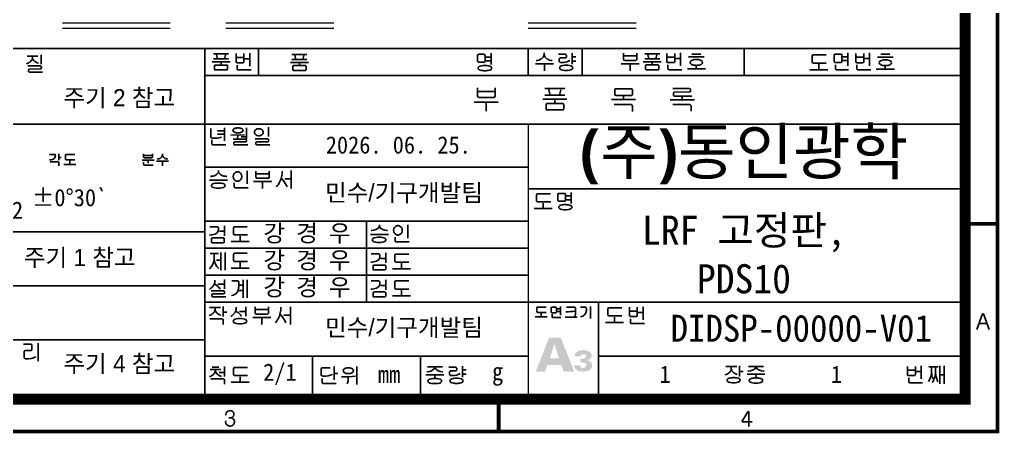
# Model space of a CAD drawing. Header units: millimetres. Extents: x 20 to 420, y 20 to 297.
# Drawn here: x 238.7 to 420.4, y 19.6 to 96.4 of the extents above; entities that cross this region are included whole.
import ezdxf

# ---------------------------------------------------------------- set-up
doc = ezdxf.new("R2010")
doc.units = ezdxf.units.MM
doc.layers.get('0').update_dxf_attribs({"color": 6})
doc.layers.add('0 @ 1', color=6, linetype='Continuous')
doc.layers.add('DIM', color=2, linetype='Continuous', lineweight=9)
doc.styles.get("Standard").update_dxf_attribs({"font": '', "height": 3.2})
doc.styles.add('굴림', font='', dxfattribs={"height": 3.2})
doc.styles.get('Standard').set_extended_font_data('GulimChe')
doc.styles.get('굴림').set_extended_font_data('GulimChe')

# ---------------------------------------------------------------- blocks, each defined once
blk = doc.blocks.new('A-3_규격도면_동인광학')
h = blk.add_hatch(color=256)
h.paths.add_polyline_path([(319.01, 17.42), (316.86, 17.42), (314.37, 11.09), (316.12, 11.09), (316.54, 12.31), (319.11, 12.31), (319.57, 11.09), (321.53, 11.09)])
h.paths.add_polyline_path([(318.69, 13.55), (316.99, 13.55), (317.84, 16.2), (317.87, 16.2)], flags=16)
blk.add_hatch(color=256).paths.add_polyline_path([(324.07, 13.26), (324.15, 13.31), (324.26, 13.36), (324.37, 13.42), (324.45, 13.5), (324.52, 13.58), (324.6, 13.68), (324.66, 13.76), (324.71, 13.87), (324.74, 14), (324.74, 14.11), (324.74, 14.24), (324.71, 14.37), (324.66, 14.48), (324.6, 14.56), (324.52, 14.66), (324.42, 14.74), (324.31, 14.82), (324.21, 14.87), (324.07, 14.93), (323.97, 14.98), (323.84, 15.01), (323.7, 15.03), (323.57, 15.06), (323.44, 15.06), (323.3, 15.09), (323.17, 15.09), (323.04, 15.09), (322.93, 15.06), (322.8, 15.06), (322.69, 15.03), (322.59, 15.01), (322.48, 14.98), (322.38, 14.95), (322.3, 14.93), (322.14, 14.85), (321.98, 14.74), (321.87, 14.61), (321.77, 14.5), (321.69, 14.37), (321.63, 14.24), (321.58, 14.11), (321.58, 13.95), (322.69, 13.95), (322.69, 14.03), (322.75, 14.11), (322.77, 14.19), (322.85, 14.24), (322.91, 14.26), (322.99, 14.32), (323.07, 14.34), (323.17, 14.34), (323.28, 14.34), (323.38, 14.32), (323.46, 14.29), (323.54, 14.26), (323.62, 14.21), (323.68, 14.13), (323.7, 14.08), (323.7, 14), (323.68, 13.89), (323.65, 13.81), (323.6, 13.73), (323.54, 13.68), (323.49, 13.65), (323.41, 13.6), (323.33, 13.58), (323.25, 13.55), (323.15, 13.52), (323.04, 13.52), (322.91, 13.52), (322.77, 13.52), (322.75, 13.52), (322.69, 13.52), (322.67, 13.52), (322.62, 13.52), (322.62, 12.81), (322.88, 12.81), (323.09, 12.81), (323.25, 12.78), (323.41, 12.75), (323.54, 12.73), (323.65, 12.65), (323.7, 12.57), (323.76, 12.43), (323.76, 12.28), (323.76, 12.17), (323.7, 12.09), (323.65, 12.01), (323.57, 11.93), (323.49, 11.85), (323.38, 11.82), (323.25, 11.77), (323.15, 11.77), (323.04, 11.77), (322.93, 11.8), (322.83, 11.85), (322.75, 11.9), (322.67, 11.98), (322.64, 12.09), (322.59, 12.17), (322.59, 12.28), (321.48, 12.28), (321.5, 12.09), (321.58, 11.9), (321.63, 11.75), (321.74, 11.59), (321.87, 11.48), (322.01, 11.37), (322.16, 11.27), (322.32, 11.19), (322.4, 11.19), (322.51, 11.16), (322.62, 11.16), (322.72, 11.14), (322.83, 11.14), (322.96, 11.11), (323.07, 11.11), (323.2, 11.11), (323.38, 11.11), (323.54, 11.14), (323.7, 11.16), (323.86, 11.19), (324.02, 11.24), (324.15, 11.27), (324.26, 11.32), (324.39, 11.4), (324.41, 11.41), (324.68, 11.68), (324.71, 11.75), (324.76, 11.85), (324.79, 11.96), (324.82, 12.09), (324.82, 12.22), (324.79, 12.41), (324.76, 12.59), (324.68, 12.75), (324.58, 12.89), (324.45, 13.02), (324.29, 13.1), (324.1, 13.18), (323.89, 13.2), (323.89, 13.23), (323.97, 13.23)])
for p, q in [((263, 71), (263, 66)), ((313, 71), (313, 66)), ((323, 71), (323, 66)), ((353, 71), (353, 66)), ((220.05, 69.62), (222.07, 69.62)), ((221.06, 69.62), (221.06, 69.31)), ((221.06, 69.62), (221.06, 69.31)), ((222.7, 69.82), (222.7, 68.1)), ((254.63, 70.03), (257.41, 70.03)), ((254.63, 69.08), (257.41, 69.08)), ((255.18, 69.87), (255.36, 69.08)), ((256.86, 69.86), (256.68, 69.08)), ((258.81, 70.08), (258.81, 68.55)), ((258.81, 69.38), (260.27, 69.38)), ((260.27, 68.59), (260.27, 70.08)), ((260.46, 69.12), (261.35, 69.12)), ((261.35, 70.18), (261.35, 67.76)), ((269.17, 69.92), (271.96, 69.92)), ((269.73, 69.77), (269.9, 68.98)), ((271.4, 69.75), (271.22, 68.98)), ((303.55, 69.75), (303.55, 68.69)), ((304.81, 69.94), (303.76, 69.94)), ((305, 68.69), (305, 69.72)), ((305.17, 69.44), (306.1, 69.44)), ((306.1, 70.16), (306.1, 68.04)), ((315.95, 70.2), (315.95, 70.02)), ((315.95, 70.02), (315.95, 70.2)), ((318.6, 69.97), (319.82, 69.97)), ((318.74, 69.12), (318.74, 68.69)), ((319.86, 69.29), (318.97, 69.29)), ((320.09, 69.78), (320.09, 69.51)), ((321.12, 70.15), (321.12, 68.1)), ((321.79, 69.45), (321.12, 69.45)), ((330.65, 70.14), (330.65, 69.02)), ((330.65, 69.63), (333.13, 69.63)), ((333.13, 69.07), (333.13, 70.15)), ((334.59, 70.04), (337.37, 70.04)), ((334.59, 69.1), (337.37, 69.1)), ((335.14, 69.89), (335.32, 69.1)), ((336.81, 69.87), (336.64, 69.1)), ((338.68, 70.1), (338.68, 68.57)), ((338.68, 69.41), (340.15, 69.41)), ((340.15, 68.61), (340.15, 70.1)), ((340.34, 69.15), (341.23, 69.15)), ((341.23, 70.2), (341.23, 67.78)), ((342.71, 69.48), (345.62, 69.48)), ((343.33, 70), (344.99, 70)), ((365.62, 69.61), (365.62, 68.55)), ((368.21, 69.82), (365.84, 69.82)), ((369.71, 69.81), (369.71, 68.62)), ((370.97, 69.99), (369.92, 69.99)), ((371.16, 68.62), (371.16, 69.77)), ((371.33, 69.5), (372.26, 69.5)), ((372.26, 70.21), (372.26, 67.78)), ((373.72, 70.09), (373.72, 68.57)), ((373.72, 69.4), (375.19, 69.4)), ((375.19, 68.61), (375.19, 70.1)), ((375.37, 69.14), (376.27, 69.14)), ((376.27, 70.19), (376.27, 67.78)), ((377.75, 69.43), (380.66, 69.43)), ((378.37, 69.96), (380.03, 69.96)), ((220.23, 67.78), (222.52, 67.78)), ((222.51, 67.23), (220.5, 67.21)), ((254.35, 68.55), (257.7, 68.55)), ((254.79, 67.81), (254.79, 67.2)), ((257.08, 67.96), (254.97, 67.96)), ((256.02, 68.55), (256.02, 67.96)), ((257.25, 67.26), (257.25, 67.81)), ((259.01, 68.38), (260.1, 68.38)), ((259.02, 67.96), (259.02, 67.2)), ((268.89, 68.45), (272.24, 68.45)), ((269.17, 68.98), (271.96, 68.98)), ((269.33, 67.71), (269.33, 67.1)), ((271.62, 67.86), (269.52, 67.86)), ((270.56, 68.45), (270.56, 67.86)), ((271.8, 67.15), (271.8, 67.71)), ((303.75, 68.5), (304.79, 68.5)), ((305.18, 68.71), (306.1, 68.71)), ((314.31, 68.15), (317.66, 68.15)), ((315.98, 68.15), (315.98, 66.86)), ((318.92, 68.45), (319.25, 68.44)), ((321.12, 68.68), (321.79, 68.68)), ((321.79, 68.68), (321.12, 68.68)), ((330.21, 68.16), (333.57, 68.16)), ((330.87, 68.82), (332.93, 68.82)), ((331.89, 68.16), (331.89, 66.88)), ((334.31, 68.56), (337.66, 68.56)), ((334.75, 67.82), (334.75, 67.21)), ((337.04, 67.97), (334.93, 67.97)), ((335.98, 68.56), (335.98, 67.97)), ((337.21, 67.27), (337.21, 67.82)), ((338.89, 68.4), (339.97, 68.4)), ((338.9, 67.98), (338.9, 67.22)), ((342.5, 67.24), (345.83, 67.24)), ((344.02, 68.98), (344.15, 68.98)), ((344.15, 67.89), (344.02, 67.89)), ((344.15, 68.98), (344.29, 68.98)), ((344.29, 67.89), (344.15, 67.89)), ((344.15, 67.89), (344.15, 67.24)), ((365.86, 68.32), (368.25, 68.32)), ((366.86, 68.12), (366.86, 67.08)), ((369.91, 68.42), (370.95, 68.42)), ((369.93, 68.01), (369.93, 67.28)), ((371.34, 68.77), (372.26, 68.77)), ((373.92, 68.39), (375.01, 68.39)), ((373.94, 67.97), (373.94, 67.22)), ((379.05, 68.94), (379.19, 68.94)), ((379.19, 67.85), (379.05, 67.85)), ((379.19, 68.94), (379.33, 68.94)), ((379.33, 67.85), (379.19, 67.85)), ((379.19, 67.85), (379.19, 67.19)), ((220.35, 67.05), (220.35, 66.78)), ((220.56, 66.63), (222.91, 66.63)), ((253, 66), (393, 66)), ((255.02, 67.05), (257.08, 67.05)), ((259.22, 67.05), (261.6, 67.05)), ((269.57, 66.95), (271.62, 66.95)), ((334.98, 67.07), (337.04, 67.07)), ((339.1, 67.07), (341.48, 67.07)), ((365.2, 67.08), (368.53, 67.08)), ((370.18, 67.07), (372.36, 67.07)), ((374.13, 67.07), (376.52, 67.07)), ((377.53, 67.19), (380.87, 67.19)), ((303.56, 63.72), (303.56, 62.23)), ((306.86, 62.29), (306.86, 63.73)), ((316.07, 63.6), (319.78, 63.6)), ((339.77, 63.62), (342.83, 63.62)), ((303.56, 63.04), (306.86, 63.04)), ((303.84, 61.96), (306.6, 61.96)), ((316.07, 62.34), (319.78, 62.34)), ((316.8, 63.39), (317.04, 62.34)), ((319.04, 63.37), (318.8, 62.34)), ((329.02, 62.53), (329.02, 63.34)), ((332.07, 62.33), (329.26, 62.33)), ((329.33, 63.54), (332.07, 63.54)), ((330.66, 61.54), (330.66, 62.33)), ((332.31, 63.27), (332.31, 62.53)), ((339.93, 62.72), (339.93, 62.36)), ((342.81, 62.96), (340.13, 62.94)), ((340.22, 62.16), (343.35, 62.16)), ((341.55, 61.52), (341.55, 62.31)), ((302.97, 61.08), (307.44, 61.08)), ((305.2, 61.08), (305.2, 59.38)), ((315.7, 61.63), (320.16, 61.63)), ((316.28, 60.64), (316.28, 59.83)), ((319.33, 60.84), (316.52, 60.84)), ((317.92, 61.63), (317.92, 60.84)), ((319.57, 59.9), (319.57, 60.64)), ((328.43, 61.54), (332.9, 61.54)), ((328.91, 60.65), (332.01, 60.65)), ((332.29, 60.35), (332.29, 59.33)), ((339.33, 61.52), (343.79, 61.52)), ((339.8, 60.64), (342.91, 60.64)), ((343.18, 60.34), (343.18, 59.38)), ((316.59, 59.63), (319.33, 59.63)), ((256.66, 56.32), (256.66, 53.9)), ((264.84, 56.44), (264.84, 54.71)), ((254.12, 56.2), (254.12, 54.67)), ((255.36, 55.74), (256.66, 55.74)), ((255.36, 55.11), (256.66, 55.11)), ((257.87, 54.92), (260.36, 54.99)), ((259.13, 54.95), (259.14, 54.71)), ((260.75, 54.67), (259.74, 54.67)), ((260.75, 54.29), (260.75, 56.32)), ((260.75, 56.32), (260.75, 54.29)), ((254.33, 54.43), (254.5, 54.41)), ((254.33, 54.09), (254.33, 53.33)), ((254.53, 53.18), (256.91, 53.18)), ((258.29, 54.2), (260.59, 54.2)), ((258.41, 53.55), (258.41, 53.28)), ((260.57, 53.73), (258.56, 53.72)), ((258.63, 53.13), (260.97, 53.13)), ((262.37, 54.28), (264.67, 54.28)), ((262.5, 53.55), (262.5, 53.28)), ((264.66, 53.73), (262.65, 53.72)), ((262.71, 53.13), (265.06, 53.13)), ((224.24, 51.39), (225.17, 51.39)), ((225.3, 51.25), (225.3, 51.02)), ((225.97, 51.51), (225.97, 50.3)), ((227.17, 51.22), (227.17, 50.52)), ((228.89, 51.37), (227.31, 51.37)), ((241.67, 51.46), (241.67, 50.89)), ((241.67, 51.15), (243.32, 51.15)), ((243.32, 50.94), (243.32, 51.46)), ((245.16, 51.47), (245.16, 51.35)), ((245.16, 51.35), (245.16, 51.47)), ((224.35, 50), (225.83, 50)), ((225.97, 50.8), (226.41, 50.8)), ((225.98, 49.89), (225.98, 49.29)), ((226.89, 49.54), (229.11, 49.54)), ((227.33, 50.37), (228.92, 50.37)), ((227.99, 50.23), (227.99, 49.54)), ((241.38, 50.33), (243.6, 50.33)), ((241.67, 49.96), (241.67, 49.52)), ((241.83, 50.76), (243.16, 50.76)), ((241.84, 49.39), (243.42, 49.39)), ((242.49, 50.33), (242.49, 49.76)), ((244.07, 50.1), (246.3, 50.1)), ((245.18, 50.1), (245.18, 49.24)), ((253, 49), (313, 49)), ((254.06, 47.31), (254.17, 47.31)), ((255.57, 48.03), (255.57, 48.37)), ((256.97, 47.31), (257.07, 47.31)), ((258.26, 47.28), (258.26, 47.3)), ((258.26, 47.26), (258.26, 47.28)), ((259.87, 47.3), (259.87, 47.28)), ((259.87, 47.28), (259.87, 47.26)), ((260.84, 48.36), (260.84, 45.93)), ((262.5, 48.27), (262.5, 47.15)), ((262.5, 47.76), (264.98, 47.76)), ((264.98, 47.19), (264.98, 48.28)), ((267.34, 48.27), (267.34, 47.96)), ((269.05, 48.4), (269.05, 45.09)), ((253.91, 46.62), (257.24, 46.62)), ((258.48, 46.11), (258.48, 45.36)), ((262.06, 46.34), (265.42, 46.34)), ((262.71, 46.95), (264.78, 46.95)), ((263.74, 46.34), (263.74, 45.06)), ((267.19, 47), (267.31, 46.86)), ((267.83, 46.84), (269.05, 46.84)), ((258.68, 45.2), (261.06, 45.2)), ((313, 45), (393, 45)), ((314.52, 43.86), (314.52, 42.8)), ((317.11, 44.08), (314.74, 44.08)), ((317.11, 44.08), (314.74, 44.08)), ((318.46, 43.97), (318.46, 42.9)), ((319.73, 44.16), (318.67, 44.16)), ((319.73, 44.16), (318.67, 44.16)), ((319.92, 42.9), (319.92, 43.94)), ((320.04, 43.7), (320.96, 43.7)), ((320.96, 44.29), (320.96, 42.26)), ((314.76, 42.57), (317.15, 42.57)), ((315.76, 42.37), (315.76, 41.33)), ((318.67, 42.7), (319.71, 42.7)), ((320.04, 42.97), (320.96, 42.97)), ((314.1, 41.33), (317.43, 41.33)), ((253, 39), (313, 39)), ((256.64, 38.15), (256.64, 36.31)), ((283, 39), (283, 24)), ((285.39, 37.97), (285.39, 38.31)), ((290.66, 38.3), (290.66, 35.88)), ((198, 37), (253, 37)), ((253.93, 37.96), (255.31, 37.96)), ((255.53, 37.81), (255.53, 37.45)), ((256.64, 37.13), (255.71, 37.13)), ((258.31, 37.74), (258.31, 36.68)), ((260.9, 37.95), (258.53, 37.95)), ((258.55, 36.45), (260.94, 36.45)), ((283.73, 36.56), (287.06, 36.56)), ((283.88, 37.26), (283.98, 37.26)), ((286.79, 37.26), (286.89, 37.26)), ((288.02, 37.29), (288.02, 37.31)), ((288.02, 37.28), (288.02, 37.29)), ((289.63, 37.31), (289.63, 37.29)), ((289.63, 37.29), (289.63, 37.28)), ((254.28, 35.76), (254.28, 35.15)), ((256.45, 35.91), (254.46, 35.91)), ((254.51, 35), (256.45, 35)), ((256.63, 35.21), (256.63, 35.76)), ((257.89, 35.21), (261.22, 35.21)), ((259.55, 36.25), (259.55, 35.21)), ((288.3, 36.06), (288.3, 35.3)), ((288.5, 35.15), (290.88, 35.15)), ((253, 34), (313, 34)), ((254, 32.99), (255.53, 32.99)), ((254.76, 32.99), (254.76, 32.05)), ((256.01, 33.2), (256.01, 29.9)), ((256.76, 33.2), (256.76, 29.9)), ((258.31, 32.82), (258.31, 31.77)), ((260.9, 33.04), (258.53, 33.04)), ((283.86, 32.92), (285.23, 32.92)), ((285.45, 32.77), (285.45, 32.41)), ((286.57, 33.11), (286.57, 31.27)), ((290.83, 32.91), (288.46, 32.91)), ((256.01, 31.76), (255.21, 31.76)), ((258.55, 31.54), (260.94, 31.54)), ((259.55, 31.33), (259.55, 30.3)), ((286.57, 32.09), (285.64, 32.09)), ((288.24, 32.7), (288.24, 31.64)), ((288.48, 31.41), (290.87, 31.41)), ((289.48, 31.2), (289.48, 30.17)), ((257.89, 30.3), (261.22, 30.3)), ((284.21, 30.72), (284.21, 30.11)), ((286.38, 30.87), (284.39, 30.87)), ((284.44, 29.96), (286.38, 29.96)), ((286.56, 30.17), (286.56, 30.72)), ((287.82, 30.17), (291.15, 30.17)), ((253, 29), (313, 29)), ((254.77, 27.35), (254.96, 27.24)), ((254.9, 28.07), (254.9, 27.96)), ((255.44, 27.34), (256.67, 27.34)), ((256.67, 28.16), (256.67, 26.43)), ((258.02, 27.91), (259.06, 27.91)), ((260.12, 28.13), (260.12, 24.81)), ((260.85, 28.14), (260.85, 24.8)), ((283.86, 27.92), (285.23, 27.92)), ((285.45, 27.77), (285.45, 27.41)), ((286.57, 28.11), (286.57, 26.27)), ((288.24, 27.7), (288.24, 26.64)), ((290.83, 27.91), (288.46, 27.91)), ((198, 27), (253, 27)), ((254.21, 26.1), (256.5, 26.1)), ((256.49, 25.55), (254.48, 25.53)), ((259.17, 26.15), (260.12, 26.15)), ((259.32, 27.14), (260.12, 27.14)), ((284.21, 25.72), (284.21, 25.11)), ((286.38, 25.87), (284.39, 25.87)), ((286.57, 27.09), (285.64, 27.09)), ((286.56, 25.17), (286.56, 25.72)), ((288.48, 26.41), (290.87, 26.41)), ((289.48, 26.2), (289.48, 25.17)), ((253, 24), (393, 24)), ((254.33, 25.37), (254.33, 25.1)), ((254.54, 24.95), (256.89, 24.95)), ((284.44, 24.96), (286.38, 24.96)), ((287.82, 25.17), (291.15, 25.17)), ((326, 24), (326, 7)), ((253.9, 23.02), (255.93, 23.02)), ((254.91, 23.02), (254.91, 22.7)), ((256.4, 23.16), (256.4, 21.34)), ((256.4, 22.1), (257.07, 22.1)), ((258.73, 22.33), (258.92, 22.22)), ((258.86, 23.05), (258.86, 22.95)), ((259.42, 22.28), (260.64, 22.28)), ((260.64, 23.1), (260.64, 21.38)), ((262.33, 23.11), (262.33, 21.99)), ((262.33, 22.6), (264.81, 22.6)), ((264.81, 22.03), (264.81, 23.11)), ((267.12, 23.06), (267.12, 22.76)), ((268.9, 23.15), (268.9, 19.83)), ((314.58, 22.93), (314.58, 22.22)), ((316.3, 23.07), (314.72, 23.07)), ((314.74, 22.07), (316.33, 22.07)), ((315.4, 21.93), (315.4, 21.24)), ((317.26, 22.94), (317.26, 22.15)), ((318.11, 23.07), (317.4, 23.07)), ((317.4, 22.02), (318.09, 22.02)), ((318.23, 22.15), (318.23, 22.92)), ((318.34, 22.74), (318.96, 22.74)), ((318.35, 22.25), (318.96, 22.25)), ((318.96, 23.21), (318.96, 21.59)), ((319.98, 22.21), (320.05, 22.21)), ((320.06, 23.07), (321.61, 23.07)), ((321.77, 22.94), (321.77, 22.21)), ((322.7, 23.06), (323.59, 23.06)), ((323.77, 22.9), (323.77, 22.47)), ((324.51, 23.2), (324.51, 20.98)), ((327.75, 22.73), (327.75, 21.67)), ((330.34, 22.94), (327.96, 22.94)), ((331.74, 23.04), (331.74, 21.51)), ((331.74, 22.34), (333.2, 22.34)), ((333.2, 21.55), (333.2, 23.04)), ((333.39, 22.08), (334.28, 22.08)), ((334.28, 23.14), (334.28, 20.72)), ((396.14, 18.9), (397.22, 21.81)), ((253.97, 20.89), (256.19, 20.89)), ((256.42, 20.72), (256.42, 19.82)), ((261.89, 21.13), (265.24, 21.13)), ((262.54, 21.79), (264.61, 21.79)), ((263.56, 21.13), (263.56, 19.85)), ((266.97, 21.79), (267.09, 21.65)), ((267.68, 21.58), (268.9, 21.58)), ((314.3, 21.24), (316.52, 21.24)), ((317.41, 21.74), (317.41, 21.26)), ((317.58, 21.12), (319.03, 21.12)), ((322.06, 21.23), (319.83, 21.23)), ((327.33, 20.2), (330.66, 20.2)), ((327.99, 21.44), (330.37, 21.44)), ((328.98, 21.23), (328.98, 20.2)), ((331.94, 21.33), (333.03, 21.33)), ((331.95, 20.92), (331.95, 20.16)), ((332.15, 20.01), (334.53, 20.01)), ((396.56, 20.04), (398.03, 20.04)), ((397.39, 21.8), (398.44, 18.92)), ((198, 17), (253, 17)), ((222.09, 16.41), (222.09, 13.07)), ((219.41, 16.2), (220.75, 16.2)), ((219.54, 14.79), (219.54, 13.74)), ((220.74, 15), (219.72, 15)), ((220.96, 15.99), (220.96, 15.21)), ((219.65, 13.53), (219.73, 13.5)), ((219.73, 13.5), (219.88, 13.49)), ((253, 14), (313, 14)), ((273, 14), (273, 7)), ((293, 14), (293, 7)), ((326, 14), (393, 14)), ((253.98, 11.49), (256.01, 11.49)), ((255.62, 11.91), (254.37, 11.91)), ((254.37, 11.91), (255.62, 11.91)), ((254.99, 11.49), (254.99, 11.36)), ((255.65, 10.95), (256.65, 10.95)), ((256.65, 12.06), (256.65, 10.2)), ((258.32, 11.65), (258.32, 10.59)), ((260.91, 11.87), (258.54, 11.87)), ((274.59, 11.6), (274.59, 10.5)), ((276.23, 11.82), (274.83, 11.82)), ((277.02, 12.04), (277.02, 9.6)), ((279.52, 11.82), (279.62, 11.82)), ((279.62, 11.82), (279.73, 11.82)), ((281.2, 12.03), (281.2, 8.7)), ((294.17, 11.08), (294.27, 11.08)), ((294.28, 11.98), (297.06, 11.98)), ((295.67, 11.8), (295.67, 12)), ((297.07, 11.08), (297.18, 11.08)), ((298.26, 11.93), (299.48, 11.93)), ((298.4, 11.08), (298.4, 10.65)), ((299.53, 11.25), (298.63, 11.25)), ((299.75, 11.74), (299.75, 11.47)), ((300.78, 12.11), (300.78, 10.06)), ((301.45, 11.41), (300.78, 11.41)), ((349.63, 12.03), (351.66, 12.03)), ((350.64, 12.03), (350.64, 11.71)), ((352.17, 12.21), (352.17, 10.22)), ((352.18, 11.15), (352.84, 11.15)), ((353.71, 11.17), (353.82, 11.17)), ((353.83, 12.08), (356.61, 12.08)), ((355.22, 11.89), (355.22, 12.09)), ((356.62, 11.17), (356.73, 11.17)), ((383.32, 12.07), (383.32, 10.55)), ((383.32, 11.38), (384.78, 11.38)), ((384.78, 10.59), (384.78, 12.08)), ((384.97, 11.12), (385.86, 11.12)), ((385.86, 12.18), (385.86, 9.76)), ((387.26, 11.97), (389, 11.97)), ((387.78, 11.97), (387.78, 11)), ((387.78, 11), (387.8, 10.7)), ((388.5, 11.97), (388.5, 10.97)), ((388.5, 10.97), (388.51, 10.72)), ((389.32, 12.21), (389.32, 8.87)), ((390.12, 12.21), (390.12, 8.87)), ((254.13, 9.75), (256.46, 9.75)), ((256.66, 9.52), (256.66, 8.76)), ((257.9, 9.13), (261.23, 9.13)), ((258.56, 10.36), (260.95, 10.36)), ((259.56, 10.16), (259.56, 9.13)), ((274.77, 9.82), (274.77, 9.07)), ((277.69, 10.77), (277.02, 10.77)), ((278.34, 10.13), (278.45, 10.13)), ((279.62, 10.73), (279.52, 10.73)), ((279.73, 10.73), (279.62, 10.73)), ((279.62, 10.17), (279.62, 9.56)), ((294.01, 10.53), (297.34, 10.53)), ((295.68, 10.53), (295.68, 9.96)), ((298.58, 10.41), (298.91, 10.4)), ((300.78, 10.64), (301.46, 10.64)), ((301.46, 10.64), (300.78, 10.64)), ((353.55, 10.62), (356.88, 10.62)), ((355.22, 10.62), (355.22, 10.05)), ((383.52, 10.37), (384.61, 10.37)), ((383.53, 9.95), (383.53, 9.2)), ((388.57, 10.3), (388.94, 9.22)), ((389.32, 10.53), (390.12, 10.53)), ((274.96, 8.92), (277.35, 8.92)), ((383.73, 9.05), (386.11, 9.05)), ((352.63, 1.95), (353.73, 3.65)), ((256.94, 3.06), (256.94, 3.18)), ((257.85, 2.54), (257.46, 2.54)), ((257.85, 2.54), (257.86, 2.54)), ((353.91, 3.59), (353.91, 0.91)), ((354.52, 1.8), (352.71, 1.8))]:
    blk.add_line(p, q)
for points, const_width in [([(0, 0), (0, 277), (400, 277), (400, 0)], 0.7), ([(21, 6), (21, 271), (394, 271), (394, 6)], 2)]:
    blk.add_lwpolyline(points, close=True, dxfattribs=dict(const_width=const_width))
for points, const_width in [([(198, 7), (198, 71), (393, 71)], 0.3), ([(253, 71), (253, 7)], 0.3), ([(128, 7), (128, 57), (393, 57)], 0.3), ([(313, 57), (313, 7)], 0.3), ([(400, 38.5), (393.33, 38.5)], 0.7), ([(307.5, 0), (307.5, 6.67)], 0.7)]:
    blk.add_lwpolyline(points, dxfattribs=dict(const_width=const_width))
for centre, radius, start, end in [((220.33, 69.31), 0.731, 334.7965, 0), ((221.76, 69.31), 0.707, 180, 230.0339), ((303.76, 69.72), 0.211, 90, 174.1511), ((304.78, 69.72), 0.223, 0, 81.4867), ((314.37, 70.69), 1.92, 273.0377, 302.6699), ((314.76, 70.08), 1.2, 302.6699, 326.0061), ((314.85, 70.02), 1.1, 326.0061, 0), ((317.05, 70.02), 1.1, 180, 213.9939), ((317.13, 70.08), 1.2, 213.9939, 237.3301), ((317.52, 70.69), 1.92, 237.3301, 266.9623), ((318.97, 69.05), 0.243, 90, 162.7327), ((319.82, 69.68), 0.29, 19.9366, 90), ((319.87, 69.51), 0.223, 268.9289, 0), ((332.93, 69.02), 0.2, 270, 11.7778), ((365.84, 69.61), 0.217, 90, 179.9617), ((369.92, 69.78), 0.211, 90, 174.1511), ((370.94, 69.77), 0.223, 0, 81.4867), ((219.22, 70.25), 2.2, 289.6857, 314.5469), ((219.98, 69.47), 1.11, 314.5469, 334.7965), ((223.22, 71.05), 2.97, 230.0339, 249.212), ((222.52, 67.41), 0.182, 265.0661, 354.5096), ((222.52, 67.6), 0.181, 5.4904, 90), ((221.55, 67.5), 1.16, 354.5096, 5.4904), ((254.97, 67.77), 0.187, 90, 169.1835), ((257.1, 67.81), 0.154, 0, 98.8347), ((257.08, 67.23), 0.179, 270, 7.5903), ((258.99, 68.55), 0.179, 180, 277.6654), ((260.1, 68.56), 0.181, 270, 11.0214), ((269.52, 67.67), 0.187, 90, 169.1835), ((271.65, 67.71), 0.154, 0, 98.8347), ((303.75, 68.69), 0.198, 180, 272.2398), ((304.05, 67.36), 0.362, 130.787, 175.4096), ((304.05, 67.41), 0.362, 184.5904, 229.213), ((304.21, 67.16), 0.62, 105.5854, 130.787), ((304.85, 64.88), 2.98, 94.5784, 105.5854), ((304.96, 63.54), 4.33, 90, 94.5784), ((304.79, 68.71), 0.214, 270, 355.6406), ((304.96, 63.54), 4.33, 85.4216, 90), ((305.06, 64.88), 2.98, 74.4146, 85.4216), ((305.7, 67.16), 0.62, 49.213, 74.4146), ((305.87, 67.36), 0.362, 4.5904, 49.213), ((305.87, 67.41), 0.362, 310.787, 355.4096), ((318.98, 68.69), 0.247, 180, 255.9206), ((319.16, 67.41), 0.362, 130.787, 175.4096), ((319.16, 67.47), 0.362, 184.5904, 229.213), ((319.33, 67.22), 0.62, 105.5854, 130.787), ((319.96, 64.94), 2.98, 94.5784, 105.5854), ((319.34, 71.36), 2.92, 268.0891, 297.4303), ((320.15, 62.35), 5.59, 91.6235, 94.3457), ((319.99, 63.6), 4.33, 85.4216, 90), ((320.1, 64.94), 2.98, 74.4146, 85.4216), ((320.73, 67.22), 0.62, 49.213, 74.4146), ((320.9, 67.41), 0.362, 4.5904, 49.213), ((320.9, 67.47), 0.362, 310.787, 355.4096), ((330.85, 69.02), 0.196, 180, 274.282), ((334.93, 67.79), 0.187, 90, 169.1835), ((337.06, 67.82), 0.154, 0, 98.8347), ((337.04, 67.25), 0.179, 270, 7.5903), ((338.86, 68.57), 0.179, 180, 277.6654), ((339.06, 67.22), 0.157, 180, 284.5405), ((339.97, 68.58), 0.181, 270, 11.0214), ((343.47, 68.39), 0.459, 117.2376, 174.097), ((343.47, 68.48), 0.459, 185.903, 242.7624), ((344.02, 67.33), 1.65, 90, 117.2376), ((344.02, 69.55), 1.65, 242.7624, 270), ((344.29, 67.33), 1.65, 62.7624, 90), ((344.29, 69.55), 1.65, 270, 297.2376), ((344.84, 68.39), 0.459, 5.903, 62.7624), ((344.84, 68.48), 0.459, 297.2376, 354.097), ((365.85, 68.55), 0.23, 180, 273.1332), ((369.91, 68.62), 0.198, 180, 272.2398), ((370.15, 67.28), 0.218, 180, 278.834), ((370.95, 68.63), 0.214, 270, 355.6406), ((373.9, 68.57), 0.179, 180, 277.6654), ((375.01, 68.57), 0.181, 270, 11.0214), ((378.51, 68.35), 0.459, 117.2376, 174.097), ((378.51, 68.44), 0.459, 185.903, 242.7624), ((379.05, 67.28), 1.65, 90, 117.2376), ((379.05, 69.5), 1.65, 242.7624, 270), ((379.33, 67.28), 1.65, 62.7624, 90), ((379.33, 69.5), 1.65, 270, 297.2376), ((379.88, 68.35), 0.459, 5.903, 62.7624), ((379.88, 68.44), 0.459, 297.2376, 354.097), ((220.5, 67.06), 0.15, 90.4674, 185.5199), ((220.51, 66.78), 0.158, 180, 290.6438), ((254.95, 67.2), 0.163, 180, 296.3016), ((259.18, 67.2), 0.157, 180, 284.5405), ((269.49, 67.1), 0.163, 180, 296.3016), ((271.62, 67.13), 0.179, 270, 7.5903), ((304.21, 67.61), 0.62, 229.213, 254.4146), ((304.85, 69.89), 2.98, 254.4146, 265.4216), ((304.96, 71.23), 4.33, 265.4216, 270), ((304.96, 71.23), 4.33, 270, 274.5784), ((305.06, 69.89), 2.98, 274.5784, 285.5854), ((305.7, 67.61), 0.62, 285.5854, 310.787), ((319.33, 67.67), 0.62, 229.213, 254.4146), ((319.96, 69.94), 2.98, 254.4146, 265.4216), ((320.15, 72.54), 5.59, 265.6543, 268.3765), ((319.99, 71.29), 4.33, 270, 274.5784), ((320.1, 69.94), 2.98, 274.5784, 285.5854), ((320.73, 67.67), 0.62, 285.5854, 310.787), ((334.91, 67.21), 0.163, 180, 296.3016), ((374.09, 67.22), 0.157, 180, 284.5405), ((342.83, 63.38), 0.242, 5.4904, 90), ((303.82, 62.23), 0.261, 180, 274.282), ((306.6, 62.23), 0.266, 270, 11.7778), ((329.23, 63.34), 0.217, 63.6984, 180), ((329.26, 62.58), 0.25, 190.8165, 270), ((332.07, 63.3), 0.239, 352.4097, 90), ((332.1, 62.53), 0.205, 261.1653, 0), ((340.13, 62.74), 0.2, 90.4674, 185.5199), ((340.14, 62.36), 0.21, 180, 290.6438), ((342.83, 63.2), 0.243, 265.0661, 354.5096), ((342.28, 63.29), 0.799, 351.9475, 8.0525), ((316.52, 60.59), 0.25, 90, 169.1835), ((319.36, 60.64), 0.205, 0, 98.8347), ((332.01, 60.38), 0.273, 354.4055, 90), ((342.91, 60.36), 0.273, 354.4055, 90), ((316.5, 59.83), 0.217, 180, 296.3016), ((319.33, 59.87), 0.239, 270, 7.5903), ((254.37, 54.67), 0.246, 180, 260.961), ((254.86, 58.76), 4.36, 265.2395, 286.478), ((258.64, 55.78), 0.429, 109.7033, 172.0326), ((258.64, 55.9), 0.429, 187.9674, 250.2967), ((259.16, 54.33), 1.97, 90, 109.7033), ((259.16, 57.35), 1.97, 250.2967, 270), ((258.54, 54.69), 0.602, 313.5964, 1.5108), ((259.16, 54.33), 1.97, 70.2967, 90), ((259.16, 57.35), 1.97, 270, 289.7033), ((259.68, 55.78), 0.429, 7.9674, 70.2967), ((259.68, 55.9), 0.429, 289.7033, 352.0326), ((262.8, 55.51), 0.566, 126.2971, 182.2865), ((262.8, 55.47), 0.566, 177.7135, 233.7029), ((263.03, 55.2), 0.955, 90, 126.2971), ((263.03, 55.78), 0.955, 233.7029, 270), ((263.03, 55.2), 0.955, 53.7029, 90), ((263.03, 55.78), 0.955, 270, 306.2971), ((263.26, 55.51), 0.566, 357.7135, 53.7029), ((263.26, 55.47), 0.566, 306.2971, 2.2865), ((254.49, 53.33), 0.157, 180, 284.5405), ((258.56, 53.57), 0.15, 90.4674, 185.5199), ((258.57, 53.28), 0.158, 180, 290.6438), ((260.59, 53.91), 0.182, 265.0661, 354.5096), ((260.59, 54.02), 0.181, 5.4904, 90), ((260.5, 53.96), 0.276, 345.6737, 14.3263), ((262.65, 53.57), 0.15, 90.4674, 185.5199), ((262.66, 53.28), 0.158, 180, 290.6438), ((264.67, 53.91), 0.182, 265.0661, 354.5096), ((264.67, 54.1), 0.181, 5.4904, 90), ((263.7, 54.01), 1.16, 354.5096, 5.4904), ((225.17, 51.25), 0.136, 0.0353, 90), ((224.89, 51.02), 0.411, 318.1564, 0), ((227.31, 51.22), 0.145, 90, 179.9617), ((241.8, 50.89), 0.132, 180, 282.7156), ((243.16, 50.92), 0.157, 270, 6.3225), ((244.37, 51.39), 0.803, 302.6699, 326.0061), ((244.43, 51.35), 0.733, 326.0061, 0), ((245.89, 51.35), 0.733, 180, 213.9939), ((245.95, 51.39), 0.803, 213.9939, 237.3301), ((224.35, 51.51), 1.15, 262.4823, 318.1564), ((225.83, 49.84), 0.158, 15.2263, 90), ((227.32, 50.52), 0.153, 180, 273.1332), ((241.81, 49.52), 0.136, 180, 282.3289), ((244.11, 51.8), 1.28, 273.0377, 302.6699), ((246.21, 51.8), 1.28, 237.3301, 266.9623), ((254.17, 49.07), 1.75, 270, 322.3934), ((255.52, 48.03), 0.0491, 322.3934, 2.3593), ((256.97, 49.07), 1.75, 217.6066, 270), ((259.14, 47.3), 0.879, 107.9102, 180), ((259.14, 47.26), 0.879, 180, 252.0898), ((259.03, 47.62), 0.54, 86.785, 107.9102), ((259.09, 47.62), 0.54, 72.0898, 93.215), ((258.99, 47.3), 0.879, 0, 72.0898), ((258.99, 47.26), 0.879, 287.9102, 0), ((262.71, 48.3), 4.66, 320.7448, 349.866), ((264.58, 47.96), 2.76, 349.866, 0), ((254.6, 45.56), 0.362, 130.787, 175.4096), ((254.6, 45.62), 0.362, 184.5904, 229.213), ((254.77, 45.37), 0.62, 105.5854, 130.787), ((255.4, 43.09), 2.98, 94.5784, 105.5854), ((255.51, 41.75), 4.33, 90, 94.5784), ((255.51, 41.75), 4.33, 85.4216, 90), ((255.62, 43.09), 2.98, 74.4146, 85.4216), ((256.25, 45.37), 0.62, 49.213, 74.4146), ((256.42, 45.56), 0.362, 4.5904, 49.213), ((256.42, 45.62), 0.362, 310.787, 355.4096), ((259.03, 46.94), 0.54, 252.0898, 273.215), ((259.09, 46.94), 0.54, 266.785, 287.9102), ((262.7, 47.15), 0.196, 180, 274.282), ((264.78, 47.15), 0.2, 270, 11.7778), ((262.52, 42.74), 6.32, 24.475, 40.623), ((254.77, 45.82), 0.62, 229.213, 254.4146), ((255.4, 48.09), 2.98, 254.4146, 265.4216), ((255.51, 49.44), 4.33, 265.4216, 270), ((255.51, 49.44), 4.33, 270, 274.5784), ((255.62, 48.09), 2.98, 274.5784, 285.5854), ((256.25, 45.82), 0.62, 285.5854, 310.787), ((258.64, 45.36), 0.157, 180, 284.5405), ((314.74, 43.86), 0.217, 90, 179.9617), ((318.67, 43.95), 0.211, 90, 174.1511), ((319.7, 43.94), 0.223, 0, 81.4867), ((314.75, 42.8), 0.23, 180, 273.1332), ((318.66, 42.9), 0.198, 180, 272.2398), ((318.99, 41.56), 0.362, 130.787, 175.4096), ((319.16, 41.36), 0.62, 105.5854, 130.787), ((319.79, 39.08), 2.98, 94.5784, 105.5854), ((319.98, 36.49), 5.59, 91.6235, 94.3457), ((319.71, 42.92), 0.214, 270, 355.6406), ((319.82, 37.74), 4.33, 85.4216, 90), ((319.93, 39.08), 2.98, 74.4146, 85.4216), ((320.56, 41.36), 0.62, 49.213, 74.4146), ((320.73, 41.56), 0.362, 4.5904, 49.213), ((318.99, 41.61), 0.362, 184.5904, 229.213), ((319.16, 41.81), 0.62, 229.213, 254.4146), ((319.79, 44.09), 2.98, 254.4146, 265.4216), ((319.98, 46.68), 5.59, 265.6543, 268.3765), ((319.82, 45.43), 4.33, 270, 274.5784), ((319.93, 44.09), 2.98, 274.5784, 285.5854), ((320.56, 41.81), 0.62, 285.5854, 310.787), ((320.73, 41.61), 0.362, 310.787, 355.4096), ((288.79, 37.64), 0.54, 86.785, 107.9102), ((288.85, 37.64), 0.54, 72.0898, 93.215), ((253.73, 40.02), 3.6, 272.1359, 289.2131), ((254.6, 37.53), 0.957, 289.2131, 315.9918), ((254.69, 37.45), 0.838, 315.9918, 0), ((255.31, 37.73), 0.235, 20.4434, 90), ((258.53, 37.74), 0.217, 90, 179.9617), ((258.54, 36.68), 0.23, 180, 273.1332), ((283.98, 39.01), 1.75, 270, 322.3934), ((285.34, 37.97), 0.0491, 322.3934, 2.3593), ((286.79, 39.01), 1.75, 217.6066, 270), ((288.89, 37.31), 0.879, 107.9102, 180), ((288.89, 37.28), 0.879, 180, 252.0898), ((288.79, 36.95), 0.54, 252.0898, 273.215), ((288.85, 36.95), 0.54, 266.785, 287.9102), ((288.75, 37.31), 0.879, 0, 72.0898), ((288.75, 37.28), 0.879, 287.9102, 0), ((254.46, 35.72), 0.187, 90, 169.1835), ((254.44, 35.15), 0.163, 180, 296.3016), ((256.48, 35.76), 0.154, 0, 98.8347), ((256.45, 35.18), 0.179, 270, 7.5903), ((284.42, 35.51), 0.362, 130.787, 175.4096), ((284.42, 35.57), 0.362, 184.5904, 229.213), ((284.59, 35.31), 0.62, 105.5854, 130.787), ((284.59, 35.76), 0.62, 229.213, 254.4146), ((285.22, 33.04), 2.98, 94.5784, 105.5854), ((285.22, 38.04), 2.98, 254.4146, 265.4216), ((285.33, 31.69), 4.33, 90, 94.5784), ((285.33, 39.38), 4.33, 265.4216, 270), ((285.33, 31.69), 4.33, 85.4216, 90), ((285.33, 39.38), 4.33, 270, 274.5784), ((285.44, 33.04), 2.98, 74.4146, 85.4216), ((285.44, 38.04), 2.98, 274.5784, 285.5854), ((286.07, 35.31), 0.62, 49.213, 74.4146), ((286.07, 35.76), 0.62, 285.5854, 310.787), ((286.24, 35.51), 0.362, 4.5904, 49.213), ((286.24, 35.57), 0.362, 310.787, 355.4096), ((288.46, 35.3), 0.157, 180, 284.5405), ((258.53, 32.82), 0.217, 90, 179.9617), ((285.23, 32.69), 0.235, 20.4434, 90), ((288.46, 32.7), 0.217, 90, 179.9617), ((252.29, 32.05), 2.46, 310.6997, 0), ((257.17, 32.05), 2.41, 180, 230.1829), ((258.54, 31.77), 0.23, 180, 273.1332), ((283.66, 34.98), 3.6, 272.1359, 289.2131), ((284.53, 32.49), 0.957, 289.2131, 315.9918), ((284.62, 32.41), 0.838, 315.9918, 0), ((288.47, 31.64), 0.23, 180, 273.1332), ((284.39, 30.68), 0.187, 90, 169.1835), ((284.37, 30.11), 0.163, 180, 296.3016), ((286.4, 30.72), 0.154, 0, 98.8347), ((286.38, 30.14), 0.179, 270, 7.5903), ((253.17, 28.04), 1.74, 324.8064, 344.7231), ((253.45, 27.96), 1.45, 344.7231, 0), ((259.06, 27.67), 0.246, 3.6167, 90), ((253.22, 27.3), 6.1, 354.6056, 3.6167), ((284.62, 27.41), 0.838, 315.9918, 0), ((285.23, 27.69), 0.235, 20.4434, 90), ((288.46, 27.7), 0.217, 90, 179.9617), ((252.56, 28.47), 2.48, 301.6271, 324.8064), ((254.48, 25.38), 0.15, 90.4674, 185.5199), ((253.45, 24.65), 3, 35.6337, 59.7588), ((256.5, 25.73), 0.182, 265.0661, 354.5096), ((256.5, 25.92), 0.181, 5.4904, 90), ((255.53, 25.83), 1.16, 354.5096, 5.4904), ((258.03, 26.38), 1.14, 265.6985, 331.7109), ((256.98, 26.94), 2.33, 331.7109, 354.6056), ((283.66, 29.98), 3.6, 272.1359, 289.2131), ((284.39, 25.68), 0.187, 90, 169.1835), ((284.53, 27.49), 0.957, 289.2131, 315.9918), ((286.4, 25.72), 0.154, 0, 98.8347), ((288.47, 26.64), 0.23, 180, 273.1332), ((254.49, 25.1), 0.158, 180, 290.6438), ((284.37, 25.11), 0.163, 180, 296.3016), ((286.38, 25.14), 0.179, 270, 7.5903), ((253.59, 22.9), 1.37, 306.2125, 332.5484), ((253.98, 22.7), 0.93, 332.5484, 0), ((255.83, 22.7), 0.912, 180, 209.5054), ((255.97, 22.78), 1.08, 209.5054, 237.9626), ((257.89, 25.85), 4.7, 237.9626, 246.4471), ((256.53, 23.45), 2.48, 301.6271, 324.8064), ((257.13, 23.02), 1.74, 324.8064, 344.7231), ((257.41, 22.95), 1.45, 344.7231, 0), ((257.41, 19.63), 3, 35.6337, 59.7588), ((262.53, 21.99), 0.196, 180, 274.282), ((264.61, 21.99), 0.2, 270, 11.7778), ((262.49, 23.09), 4.66, 320.7448, 349.866), ((264.36, 22.76), 2.76, 349.866, 0), ((314.72, 22.93), 0.145, 90, 179.9617), ((314.73, 22.22), 0.153, 180, 273.1332), ((317.4, 22.93), 0.141, 90, 174.1511), ((317.39, 22.15), 0.132, 180, 272.2398), ((318.09, 22.16), 0.143, 270, 355.6406), ((318.08, 22.92), 0.149, 0, 81.4867), ((320.05, 35.32), 13.12, 270, 276.9594), ((319.41, 22.21), 2.37, 335.6604, 0), ((321.61, 22.9), 0.163, 11.6219, 90), ((322.57, 22.47), 1.2, 274.0617, 0), ((323.59, 22.89), 0.179, 4.3858, 90), ((327.96, 22.72), 0.217, 90, 179.9617), ((397.3, 21.78), 0.0874, 11.2217, 159.6347), ((253.28, 23.32), 1.89, 285.8538, 306.2125), ((256.19, 20.66), 0.237, 15.2263, 90), ((258.63, 20.43), 0.362, 130.787, 175.4096), ((258.63, 20.48), 0.362, 184.5904, 229.213), ((258.8, 20.23), 0.62, 105.5854, 130.787), ((258.8, 20.68), 0.62, 229.213, 254.4146), ((259.44, 17.96), 2.98, 94.5784, 105.5854), ((259.44, 22.96), 2.98, 254.4146, 265.4216), ((259.55, 16.53), 4.41, 90.4313, 94.5581), ((259.52, 16.61), 4.33, 85.4216, 90), ((259.62, 17.96), 2.98, 74.4146, 85.4216), ((259.62, 22.96), 2.98, 274.5784, 285.5854), ((260.26, 20.23), 0.62, 49.213, 74.4146), ((260.26, 20.68), 0.62, 285.5854, 310.787), ((260.43, 20.43), 0.362, 4.5904, 49.213), ((260.43, 20.48), 0.362, 310.787, 355.4096), ((262.3, 17.54), 6.32, 24.475, 40.623), ((317.55, 21.26), 0.146, 180, 278.834), ((327.98, 21.67), 0.23, 180, 273.1332), ((331.92, 21.51), 0.179, 180, 277.6654), ((332.11, 20.16), 0.157, 180, 284.5405), ((333.03, 21.52), 0.181, 270, 11.0214), ((259.55, 24.38), 4.41, 265.4419, 269.5687), ((259.52, 24.3), 4.33, 270, 274.5784), ((219.72, 14.82), 0.187, 90, 189.9031), ((220.76, 15.21), 0.202, 265.1914, 0), ((220.75, 15.98), 0.21, 2.4746, 90), ((219.78, 13.74), 0.235, 180, 238.9832), ((220.24, 16.44), 2.97, 262.8795, 299.3294), ((253.67, 11.56), 1.37, 306.2125, 332.5484), ((254.06, 11.36), 0.93, 332.5484, 0), ((255.9, 11.36), 0.912, 180, 209.5054), ((256.05, 11.45), 1.08, 209.5054, 237.9626), ((258.54, 11.65), 0.217, 90, 179.9617), ((274.83, 11.57), 0.248, 90, 173.4217), ((279.05, 11.25), 0.37, 171.6182, 233.7956), ((279.03, 11.31), 0.349, 125.2188, 180.6071), ((279.52, 10.66), 1.16, 90, 126.2044), ((279.52, 11.89), 1.16, 233.7956, 270), ((279.73, 10.66), 1.16, 53.7956, 90), ((279.73, 11.89), 1.16, 270, 306.2044), ((280.21, 11.31), 0.349, 359.3929, 54.7812), ((280.19, 11.25), 0.37, 306.2044, 8.3818), ((294.27, 12.84), 1.75, 270, 322.3934), ((295.62, 11.8), 0.0491, 322.3934, 2.3593), ((297.07, 12.84), 1.75, 217.6066, 270), ((298.63, 11.01), 0.243, 90, 162.7327), ((299.48, 11.64), 0.29, 19.9366, 90), ((299.53, 11.47), 0.223, 268.9289, 0), ((349.32, 11.91), 1.37, 306.2125, 332.5484), ((349.71, 11.71), 0.93, 332.5484, 0), ((351.55, 11.71), 0.912, 180, 209.5054), ((351.7, 11.79), 1.08, 209.5054, 237.9626), ((353.82, 12.93), 1.75, 270, 322.3934), ((355.17, 11.89), 0.0491, 322.3934, 2.3593), ((356.62, 12.93), 1.75, 217.6066, 270), ((385.48, 11), 2.31, 347.6515, 0), ((384.74, 10.97), 3.75, 351.625, 0), ((253.36, 11.99), 1.89, 285.8538, 306.2125), ((257.97, 14.51), 4.7, 237.9626, 246.4471), ((256.46, 9.54), 0.204, 354.4055, 90), ((258.55, 10.59), 0.23, 180, 273.1332), ((274.8, 10.5), 0.207, 180, 264.2145), ((275.2, 14.48), 4.2, 264.2145, 268.4864), ((275.19, 14.18), 3.9, 268.4864, 292.3631), ((278.45, 31.96), 21.83, 270, 276.5199), ((278.25, 9.58), 1.37, 328.1522, 359.3875), ((294.75, 9.33), 0.362, 130.787, 175.4096), ((294.75, 9.39), 0.362, 184.5904, 229.213), ((294.92, 9.14), 0.62, 105.5854, 130.787), ((294.92, 9.59), 0.62, 229.213, 254.4146), ((295.56, 6.86), 2.98, 94.5784, 105.5854), ((295.66, 5.52), 4.33, 90, 94.5784), ((295.66, 5.52), 4.33, 85.4216, 90), ((295.77, 6.86), 2.98, 74.4146, 85.4216), ((296.41, 9.14), 0.62, 49.213, 74.4146), ((296.41, 9.59), 0.62, 285.5854, 310.787), ((296.57, 9.33), 0.362, 4.5904, 49.213), ((296.57, 9.39), 0.362, 310.787, 355.4096), ((298.64, 10.65), 0.247, 180, 255.9206), ((298.82, 9.38), 0.362, 130.787, 175.4096), ((298.82, 9.43), 0.362, 184.5904, 229.213), ((298.99, 9.18), 0.62, 105.5854, 130.787), ((298.99, 9.63), 0.62, 229.213, 254.4146), ((299.63, 6.9), 2.98, 94.5784, 105.5854), ((299.01, 13.32), 2.92, 268.0891, 297.4303), ((299.81, 4.31), 5.59, 91.6235, 94.3457), ((299.65, 5.56), 4.33, 85.4216, 90), ((299.76, 6.9), 2.98, 74.4146, 85.4216), ((300.39, 9.18), 0.62, 49.213, 74.4146), ((300.39, 9.63), 0.62, 285.5854, 310.787), ((300.56, 9.38), 0.362, 4.5904, 49.213), ((300.56, 9.43), 0.362, 310.787, 355.4096), ((349.01, 12.33), 1.89, 285.8538, 306.2125), ((350.21, 9.47), 0.362, 130.787, 175.4096), ((350.21, 9.52), 0.362, 184.5904, 229.213), ((350.38, 9.27), 0.62, 105.5854, 130.787), ((350.38, 9.72), 0.62, 229.213, 254.4146), ((351.01, 7), 2.98, 94.5784, 105.5854), ((351.01, 12), 2.98, 254.4146, 265.4216), ((350.79, 10.92), 0.954, 268.7527, 282.7614), ((351, 5.66), 4.33, 85.4216, 90), ((353.62, 14.86), 4.7, 237.9626, 246.4471), ((351.11, 7), 2.98, 74.4146, 85.4216), ((351.11, 12.01), 2.98, 274.5784, 285.5854), ((351.75, 9.28), 0.62, 49.213, 74.4146), ((351.75, 9.73), 0.62, 285.5854, 310.787), ((351.91, 9.48), 0.362, 4.5904, 49.213), ((351.91, 9.53), 0.362, 310.787, 355.4096), ((354.3, 9.43), 0.362, 130.787, 175.4096), ((354.3, 9.48), 0.362, 184.5904, 229.213), ((354.47, 9.23), 0.62, 105.5854, 130.787), ((354.47, 9.68), 0.62, 229.213, 254.4146), ((355.1, 6.95), 2.98, 94.5784, 105.5854), ((355.21, 5.61), 4.33, 90, 94.5784), ((355.21, 5.61), 4.33, 85.4216, 90), ((355.32, 6.95), 2.98, 74.4146, 85.4216), ((355.95, 9.23), 0.62, 49.213, 74.4146), ((355.95, 9.68), 0.62, 285.5854, 310.787), ((356.12, 9.43), 0.362, 4.5904, 49.213), ((356.12, 9.48), 0.362, 310.787, 355.4096), ((383.5, 10.55), 0.179, 180, 277.6654), ((383.69, 9.2), 0.157, 180, 284.5405), ((384.61, 10.55), 0.181, 270, 11.0214), ((384.28, 11.27), 3.53, 325.4813, 347.6515), ((389.76, 10.79), 1.97, 182.5464, 216.5878), ((384.37, 11.46), 4.24, 326.3671, 340.7944), ((386.55, 10.7), 1.93, 340.7944, 351.625), ((390.79, 10.84), 2.28, 183.0149, 193.5145), ((274.92, 9.07), 0.157, 180, 284.5405), ((295.56, 11.86), 2.98, 254.4146, 265.4216), ((295.66, 13.21), 4.33, 265.4216, 270), ((295.66, 13.21), 4.33, 270, 274.5784), ((295.77, 11.86), 2.98, 274.5784, 285.5854), ((299.63, 11.91), 2.98, 254.4146, 265.4216), ((299.81, 14.5), 5.59, 265.6543, 268.3765), ((299.65, 13.25), 4.33, 270, 274.5784), ((299.76, 11.91), 2.98, 274.5784, 285.5854), ((350.9, 9.86), 0.852, 261.1286, 276.7421), ((351, 13.35), 4.33, 270, 274.5784), ((355.1, 11.96), 2.98, 254.4146, 265.4216), ((355.21, 13.3), 4.33, 265.4216, 270), ((355.21, 13.3), 4.33, 270, 274.5784), ((355.32, 11.96), 2.98, 274.5784, 285.5854), ((257.62, 3.18), 0.682, 98.2529, 180), ((257.67, 2.84), 1.03, 75.0181, 98.2529), ((257.76, 3.18), 0.675, 44.0835, 75.0181), ((257.79, 3.21), 0.63, 348.3143, 44.0835), ((353.81, 3.59), 0.1, 0, 147.0627), ((257.8, 1.81), 0.927, 169.7156, 200.2921), ((257.75, 3.18), 0.644, 278.5791, 307.7909), ((257.83, 1.87), 0.674, 69.434, 87.2286), ((257.81, 1.83), 0.712, 352.9335, 69.434), ((257.71, 3.23), 0.714, 307.7909, 348.3143), ((352.71, 1.9), 0.1, 147.0627, 270), ((257.54, 1.72), 0.649, 200.2921, 239.5601), ((257.77, 2.11), 1.1, 239.5601, 270.0539), ((257.77, 1.68), 0.675, 270.0539, 309.2304), ((257.63, 1.85), 0.896, 309.2304, 352.9335)]:
    blk.add_arc(centre, radius, start, end)
at = {"layer": 'DIM', "insert": (353, 51), "char_height": 8.5, "width": 80, "attachment_point": 5, "style": '굴림'}
blk.add_mtext('{\\fMalgun Gothic|b1|i0|c129|p50;\\C6;(주)동인광학}', dxfattribs=at)

msp = doc.modelspace()

# ---------------------------------------------------------------- linework, layer by layer
at = {"layer": 'DIM', "color": 2, "ltscale": 0.5}
for p, q in [((246.617, 95.78), (266.62, 95.78)), ((246.617, 94.78), (266.62, 94.78)), ((276.943, 95.78), (296.946, 95.78)), ((276.943, 94.78), (296.946, 94.78)), ((333, 95.78), (353.003, 95.78)), ((333, 94.78), (353.003, 94.78))]:
    msp.add_line(p, q, dxfattribs=at)

# ---------------------------------------------------------------- block references
at = {"layer": '0 @ 1'}
msp.add_blockref('A-3_규격도면_동인광학', (20, 20), dxfattribs=at)

# ---------------------------------------------------------------- texts
at = {"layer": 'DIM', "attachment_point": 5}
for s, insert, char_height, width in [('{\\fGulim|b0|i0|c129|p50;\\C2;주기 2 참고}', (257.16, 81.72), 3.2, 46.05648), ('{\\C2;2026. 06. 25.}', (308.895, 73.112), 3.2, 48.16062), ('{\\fGulim|b0|i0|c129|p50;\\C2;민수/기구개발팀}', (309.948, 64.112), 3.2, 46.05648), ('{\\C2;±0%%D30}`', (247.956, 63.349), 3.2, 46.05648), ('{\\C2;.xx=±0.12}', (228.981, 61.016), 3.2, 46.05648), ('{\\C2;LRF 고정판,\\PPDS10}', (372.976, 52.779), 5.4, 80), ('{\\C2;강 경 우}', (291.97, 56.612), 3.2, 22.01091), ('{\\fGulim|b0|i0|c129|p50;\\C2;주기 1 참고}', (249.823, 52.092), 3.2, 46.05648), ('{\\C2;강 경 우}', (291.97, 51.612), 3.2, 22.01091), ('{\\C2;강 경 우}', (291.97, 46.612), 3.2, 22.01091), ('{\\fGulim|b0|i0|c129|p50;\\C2;민수/기구개발팀}', (309.948, 39.112), 3.2, 46.05648), ('DIDSP-00000-V01', (383.617, 39.112), 5, 58.7173), ('{\\fGulim|b0|i0|c129|p50;\\C2;주기 4 참고}', (257.16, 32.405), 3.2, 46.05648), ('{\\C2;2/1}', (286.932, 30.612), 3.2, 12.08812), ('{\\C2;mm}', (307.18, 30.612), 3.2, 11.59127), ('{\\C2;g}', (327.315, 30.612), 3.2, 11.3207), ('{\\C2;1}', (358.344, 30.612), 3.2, 24.73741), ('{\\C2;1}', (390.135, 30.612), 3.2, 26.25038)]:
    msp.add_mtext(s, dxfattribs=dict(at, insert=insert, char_height=char_height, width=width))

doc.saveas('drawing.dxf')
